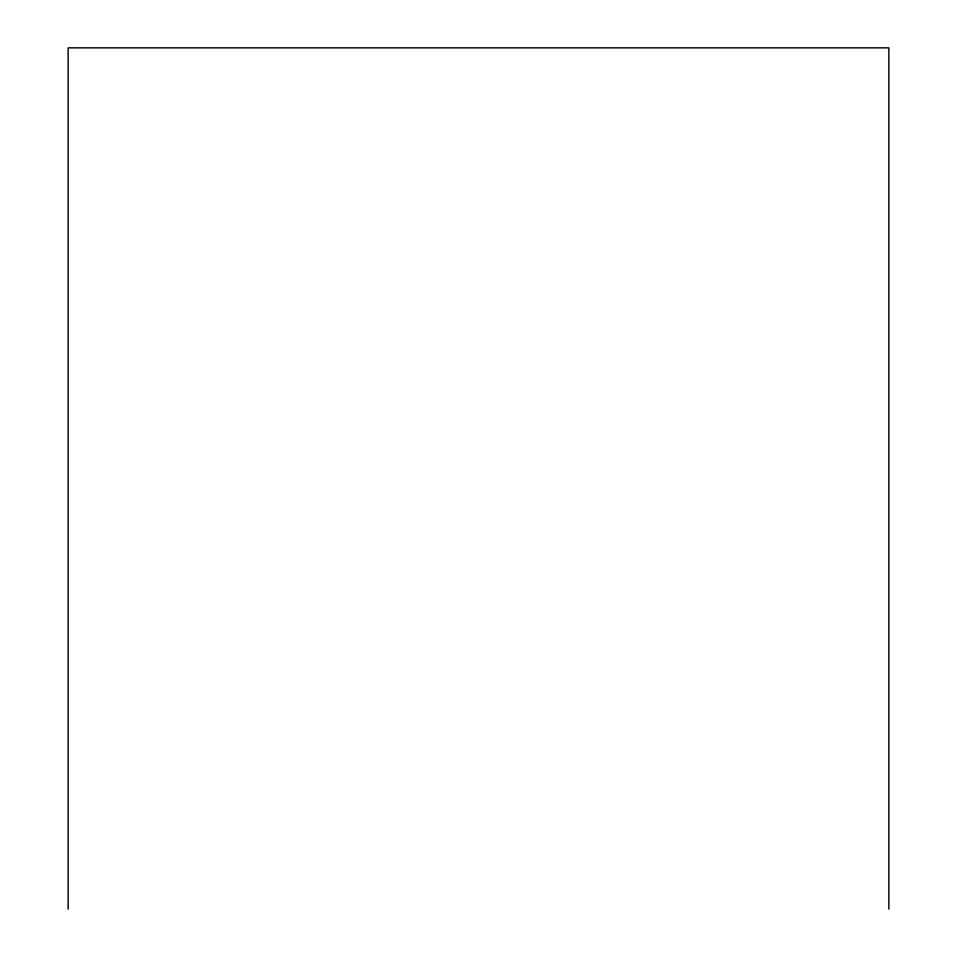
<?xml version="1.0" encoding="UTF-8"?>
<svg xmlns="http://www.w3.org/2000/svg" width="957" height="957" viewBox="0 0 957 957"><rect width="100%" height="100%" fill="white"/><g stroke="black" fill="none" stroke-linecap="round" stroke-linejoin="round"><path stroke-width="1.44" d="M888.85 909.15L888.85 47.85L68.15 47.85L68.15 909.15"/></g></svg>
